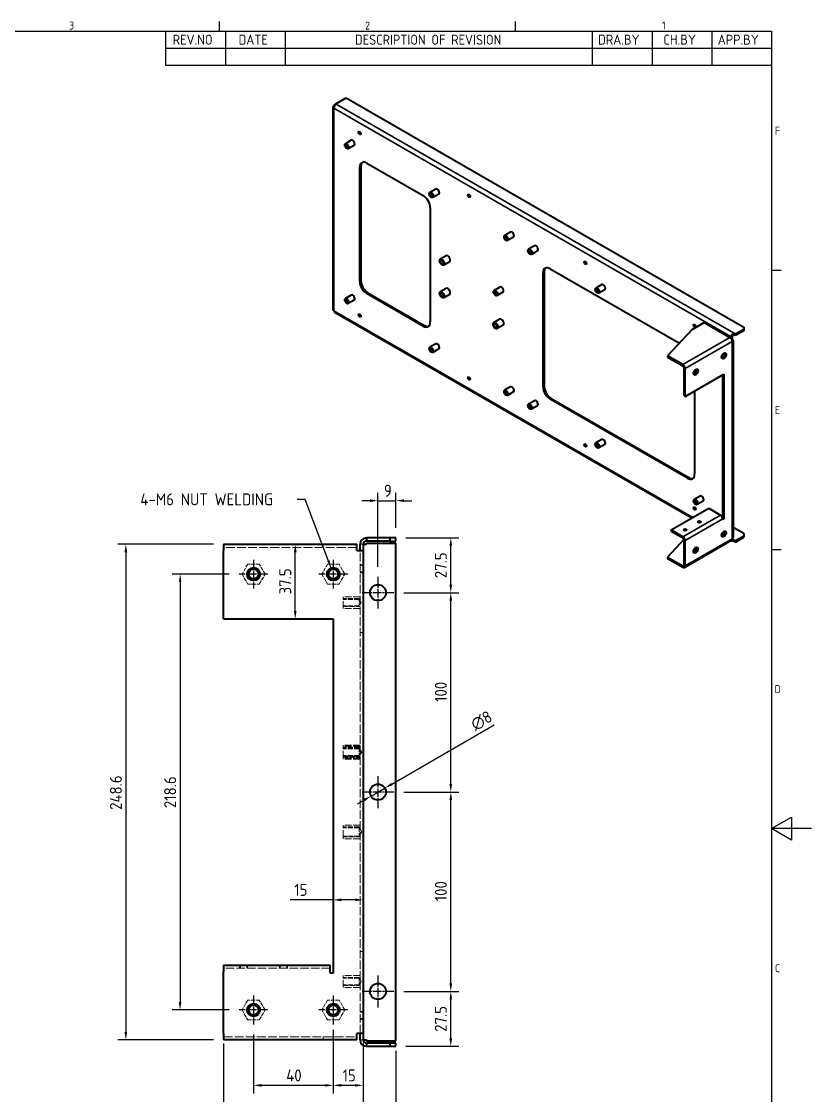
# Model space of a CAD drawing. Header units: millimetres. Extents: x 0 to 1188, y 0 to 840.
# Drawn here: x 792 to 1188, y 286 to 825 of the extents above; entities that cross this region are included whole.
import ezdxf

# ---------------------------------------------------------------- set-up
doc = ezdxf.new("R2010")
doc.units = ezdxf.units.MM
doc.header["$LTSCALE"] = 2
doc.linetypes.add('CHAIN', pattern=[0.3543, 0.2362, -0.0295, 0.0591, -0.0295])
doc.linetypes.add('DASHED', pattern=[0.2067, 0.1654, -0.0413])
doc.layers.get('0').update_dxf_attribs({"color": 3, "lineweight": 25})
for name, color, linetype, lineweight in [('가려진 것(ISO)', 2, 'DASHED', 18), ('가시적인 것(ISO)', 3, 'Continuous', 40), ('가시적인 좁은 것(ISO)', 3, 'Continuous', 35), ('경계(ISO)', 7, 'Continuous', 25), ('기호(ISO)', 5, 'Continuous', 25), ('중심 표식(ISO)', 1, 'Continuous', 25), ('치수(ISO)', 2, 'Continuous', 25)]:
    doc.layers.add(name, color=color, linetype=linetype, lineweight=lineweight)
doc.styles.add('ISO Proportiona M2B', font='isocp.shx')
doc.styles.add('문자 텍스트_PSTEK_POSCO', font='isocp.shx')
doc.styles.add('치수 텍스트_PSTEK_POSCO', font='isocp.shx')
doc.dimstyles.new('치수_PSTEK_POSCO', dxfattribs={"dimscale": 2, "dimtxt": 3, "dimasz": 2, "dimexe": 2, "dimexo": 2.5, "dimgap": 1, "dimtad": 1, "dimrnd": 1e-08, "dimdsep": 46, "dimtxsty": '치수 텍스트_PSTEK_POSCO', "dimcen": 0.09, "dimdle": 10, "dimclrd": 7, "dimclre": 7, "dimclrt": 2, "dimadec": 1, "dimazin": 2, "dimtfac": 1, "dimtmove": 0, "dimatfit": 3, "dimfxl": 0, "dimtolj": 1, "dimlwd": -1, "dimlwe": -1, "dimarcsym": 0})
doc.dimstyles.new('치수_PSTEK_POSCO$7', dxfattribs={"dimscale": 2, "dimtxt": 3, "dimasz": 2, "dimexe": 2, "dimexo": 2.5, "dimgap": 1, "dimtad": 1, "dimrnd": 1e-08, "dimdsep": 46, "dimtxsty": '치수 텍스트_PSTEK_POSCO', "dimcen": 0.09, "dimdle": 10, "dimclrd": 7, "dimclre": 7, "dimclrt": 2, "dimadec": 1, "dimazin": 2, "dimtfac": 1, "dimtmove": 0, "dimatfit": 3, "dimfxl": 0, "dimtolj": 1, "dimlwd": -1, "dimlwe": -1, "dimarcsym": 0})

# ---------------------------------------------------------------- blocks, each defined once
blk = doc.blocks.new('경계 Default Border')
at = {"layer": '경계(ISO)'}
for p, q in [((445.5, 410), (445.5, 412.4)), ((519.75, 410), (519.75, 412.4)), ((584, 350), (586.4, 350)), ((584, 280), (586.4, 280))]:
    blk.add_line(p, q, dxfattribs=at)
at = {"layer": '경계(ISO)', "flags": 128}
for points in [[(10, 10), (10, 410), (584, 410), (584, 10), (10, 10)], [(594, 210), (584, 210), (589, 212.89), (589, 207.11), (584, 210)]]:
    blk.add_lwpolyline(points, dxfattribs=at)
at = {"layer": '경계(ISO)', "color": 2, "char_height": 2, "attachment_point": 7, "style": '문자 텍스트_PSTEK_POSCO'}
for s, insert in [('3', (407.82, 410.38)), ('2', (482.04, 410.38)), ('1', (556.53, 410.4)), ('F', (584.83, 384)), ('E', (584.83, 313.98)), ('D', (584.72, 243.98)), ('C', (584.83, 173.98))]:
    blk.add_mtext(s, dxfattribs=dict(at, insert=insert))
blk = doc.blocks.new('*D46')
at = {"layer": 'Defpoints', "color": 0, "transparency": 16777216}
for p in [(900.88, 547.63), (871.3, 329.03), (900.88, 329.03)]:
    blk.add_point(p, dxfattribs=at)
at = {"layer": '치수(ISO)', "color": 7, "transparency": 16777216}
for p, q in [((895.88, 547.63), (867.3, 547.63)), ((871.3, 543.63), (871.3, 333.03)), ((895.88, 329.03), (867.3, 329.03))]:
    blk.add_line(p, q, dxfattribs=at)
for points in [[(870.64, 543.63), (871.97, 543.63), (871.3, 547.63)], [(870.64, 333.03), (871.97, 333.03), (871.3, 329.03)]]:
    blk.add_solid(points, dxfattribs=at)
at = {"layer": '치수(ISO)', "color": 2, "transparency": 16777216, "insert": (866.3, 430.3), "char_height": 6, "attachment_point": 4, "rotation": 90, "style": '치수 텍스트_PSTEK_POSCO'}
blk.add_mtext('\\A1;218.6', dxfattribs=at)
blk = doc.blocks.new('*D47')
at = {"layer": 'Defpoints', "color": 0, "transparency": 16777216}
for p in [(893.13, 562.63), (844.08, 314.03), (893.13, 314.03)]:
    blk.add_point(p, dxfattribs=at)
at = {"layer": '치수(ISO)', "color": 7, "transparency": 16777216}
for p, q in [((888.13, 562.63), (840.08, 562.63)), ((844.08, 558.63), (844.08, 318.03)), ((888.13, 314.03), (840.08, 314.03))]:
    blk.add_line(p, q, dxfattribs=at)
for points in [[(843.41, 558.63), (844.75, 558.63), (844.08, 562.63)], [(843.41, 318.03), (844.75, 318.03), (844.08, 314.03)]]:
    blk.add_solid(points, dxfattribs=at)
at = {"layer": '치수(ISO)', "color": 2, "transparency": 16777216, "insert": (839.08, 429.4), "char_height": 6, "attachment_point": 4, "rotation": 90, "style": '치수 텍스트_PSTEK_POSCO'}
blk.add_mtext('\\A1;248.6', dxfattribs=at)
blk = doc.blocks.new('*D48')
at = {"layer": 'Defpoints', "color": 0, "transparency": 16777216}
for p in [(948.13, 324.03), (963.13, 317.23), (948.13, 291.23)]:
    blk.add_point(p, dxfattribs=at)
at = {"layer": '치수(ISO)', "color": 7, "transparency": 16777216}
for p, q in [((948.13, 319.03), (948.13, 287.23)), ((963.13, 312.23), (963.13, 287.23)), ((959.13, 291.23), (952.13, 291.23))]:
    blk.add_line(p, q, dxfattribs=at)
for points in [[(952.13, 291.9), (952.13, 290.57), (948.13, 291.23)], [(959.13, 291.9), (959.13, 290.57), (963.13, 291.23)]]:
    blk.add_solid(points, dxfattribs=at)
at = {"layer": '치수(ISO)', "color": 2, "transparency": 16777216, "insert": (952.81, 296.23), "char_height": 6, "attachment_point": 4, "style": '치수 텍스트_PSTEK_POSCO'}
blk.add_mtext('\\A1;15', dxfattribs=at)
blk = doc.blocks.new('*D49')
at = {"layer": 'Defpoints', "color": 0, "transparency": 16777216}
for p in [(908.13, 321.78), (948.13, 321.78), (908.13, 291.23)]:
    blk.add_point(p, dxfattribs=at)
at = {"layer": '치수(ISO)', "color": 7, "transparency": 16777216}
for p, q in [((908.13, 316.78), (908.13, 287.23)), ((948.13, 316.78), (948.13, 287.23)), ((944.13, 291.23), (912.13, 291.23))]:
    blk.add_line(p, q, dxfattribs=at)
for points in [[(912.13, 291.9), (912.13, 290.57), (908.13, 291.23)], [(944.13, 291.9), (944.13, 290.57), (948.13, 291.23)]]:
    blk.add_solid(points, dxfattribs=at)
at = {"layer": '치수(ISO)', "color": 2, "transparency": 16777216, "insert": (924.53, 296.23), "char_height": 6, "attachment_point": 4, "style": '치수 텍스트_PSTEK_POSCO'}
blk.add_mtext('\\A1;40', dxfattribs=at)
blk = doc.blocks.new('*D50')
at = {"layer": 'Defpoints', "color": 0, "transparency": 16777216}
for p in [(893.13, 317.23), (963.13, 317.23), (893.13, 267.53)]:
    blk.add_point(p, dxfattribs=at)
at = {"layer": '치수(ISO)', "color": 7, "transparency": 16777216}
for p, q in [((893.13, 312.23), (893.13, 263.53)), ((963.13, 312.23), (963.13, 263.53)), ((959.13, 267.53), (897.13, 267.53))]:
    blk.add_line(p, q, dxfattribs=at)
for points in [[(897.13, 268.19), (897.13, 266.86), (893.13, 267.53)], [(959.13, 268.19), (959.13, 266.86), (963.13, 267.53)]]:
    blk.add_solid(points, dxfattribs=at)
at = {"layer": '치수(ISO)', "color": 2, "transparency": 16777216, "insert": (924.83, 272.53), "char_height": 6, "attachment_point": 4, "style": '치수 텍스트_PSTEK_POSCO'}
blk.add_mtext('\\A1;70', dxfattribs=at)
blk = doc.blocks.new('*D51')
at = {"layer": 'Defpoints', "color": 0, "transparency": 16777216}
for p in [(963.13, 314.03), (979.53, 313.56), (979.53, 267.53)]:
    blk.add_point(p, dxfattribs=at)
at = {"layer": '치수(ISO)', "color": 7, "transparency": 16777216}
for p, q in [((963.13, 309.03), (963.13, 263.53)), ((979.53, 308.56), (979.53, 263.53)), ((967.13, 267.53), (975.53, 267.53)), ((979.53, 267.53), (1002.12, 267.53))]:
    blk.add_line(p, q, dxfattribs=at)
for points in [[(967.13, 268.19), (967.13, 266.86), (963.13, 267.53)], [(975.53, 268.19), (975.53, 266.86), (979.53, 267.53)]]:
    blk.add_solid(points, dxfattribs=at)
at = {"layer": '치수(ISO)', "color": 2, "transparency": 16777216, "insert": (988.12, 272.53), "char_height": 6, "attachment_point": 4, "style": '치수 텍스트_PSTEK_POSCO'}
blk.add_mtext('\\A1;16.4', dxfattribs=at)
blk = doc.blocks.new('*D63')
at = {"layer": 'Defpoints', "color": 0, "transparency": 16777216}
for p in [(978.53, 338.33), (1007.07, 338.33), (979.53, 310.83)]:
    blk.add_point(p, dxfattribs=at)
at = {"layer": '치수(ISO)', "color": 7, "transparency": 16777216}
for p, q in [((983.53, 338.33), (1011.07, 338.33)), ((1007.07, 314.83), (1007.07, 334.33)), ((984.53, 310.83), (1011.07, 310.83))]:
    blk.add_line(p, q, dxfattribs=at)
for points in [[(1006.4, 334.33), (1007.73, 334.33), (1007.07, 338.33)], [(1006.4, 314.83), (1007.73, 314.83), (1007.07, 310.83)]]:
    blk.add_solid(points, dxfattribs=at)
at = {"layer": '치수(ISO)', "color": 2, "transparency": 16777216, "insert": (1002.07, 318.06), "char_height": 6, "attachment_point": 4, "rotation": 90, "style": '치수 텍스트_PSTEK_POSCO'}
blk.add_mtext('\\A1;27.5', dxfattribs=at)
blk = doc.blocks.new('*D64')
at = {"layer": 'Defpoints', "color": 0, "transparency": 16777216}
for p in [(978.53, 538.33), (1007.07, 538.33), (978.53, 438.33)]:
    blk.add_point(p, dxfattribs=at)
at = {"layer": '치수(ISO)', "color": 7, "transparency": 16777216}
for p, q in [((983.53, 538.33), (1011.07, 538.33)), ((1007.07, 442.33), (1007.07, 534.33)), ((983.53, 438.33), (1011.07, 438.33))]:
    blk.add_line(p, q, dxfattribs=at)
for points in [[(1006.4, 534.33), (1007.73, 534.33), (1007.07, 538.33)], [(1006.4, 442.33), (1007.73, 442.33), (1007.07, 438.33)]]:
    blk.add_solid(points, dxfattribs=at)
at = {"layer": '치수(ISO)', "color": 2, "transparency": 16777216, "insert": (1002.07, 483.55), "char_height": 6, "attachment_point": 4, "rotation": 90, "style": '치수 텍스트_PSTEK_POSCO'}
blk.add_mtext('\\A1;100', dxfattribs=at)
blk = doc.blocks.new('*D65')
at = {"layer": 'Defpoints', "color": 0, "transparency": 16777216}
for p in [(978.53, 438.33), (1007.07, 438.33), (978.53, 338.33)]:
    blk.add_point(p, dxfattribs=at)
at = {"layer": '치수(ISO)', "color": 7, "transparency": 16777216}
for p, q in [((983.53, 438.33), (1011.07, 438.33)), ((1007.07, 342.33), (1007.07, 434.33)), ((983.53, 338.33), (1011.07, 338.33))]:
    blk.add_line(p, q, dxfattribs=at)
for points in [[(1006.4, 434.33), (1007.73, 434.33), (1007.07, 438.33)], [(1006.4, 342.33), (1007.73, 342.33), (1007.07, 338.33)]]:
    blk.add_solid(points, dxfattribs=at)
at = {"layer": '치수(ISO)', "color": 2, "transparency": 16777216, "insert": (1002.07, 383.55), "char_height": 6, "attachment_point": 4, "rotation": 90, "style": '치수 텍스트_PSTEK_POSCO'}
blk.add_mtext('\\A1;100', dxfattribs=at)
blk = doc.blocks.new('*D66')
at = {"layer": 'Defpoints', "color": 0, "transparency": 16777216}
for p in [(979.53, 565.83), (1007.07, 565.83), (978.53, 538.33)]:
    blk.add_point(p, dxfattribs=at)
at = {"layer": '치수(ISO)', "color": 7, "transparency": 16777216}
for p, q in [((984.53, 565.83), (1011.07, 565.83)), ((1007.07, 542.33), (1007.07, 561.83)), ((983.53, 538.33), (1011.07, 538.33))]:
    blk.add_line(p, q, dxfattribs=at)
for points in [[(1006.4, 561.83), (1007.73, 561.83), (1007.07, 565.83)], [(1006.4, 542.33), (1007.73, 542.33), (1007.07, 538.33)]]:
    blk.add_solid(points, dxfattribs=at)
at = {"layer": '치수(ISO)', "color": 2, "transparency": 16777216, "insert": (1002.07, 545.58), "char_height": 6, "attachment_point": 4, "rotation": 90, "style": '치수 텍스트_PSTEK_POSCO'}
blk.add_mtext('\\A1;27.5', dxfattribs=at)
blk = doc.blocks.new('*D67')
at = {"layer": 'Defpoints', "color": 0, "transparency": 16777216}
for p in [(979.53, 584.47), (979.53, 565.83), (970.53, 546.33)]:
    blk.add_point(p, dxfattribs=at)
at = {"layer": '치수(ISO)', "color": 7, "transparency": 16777216}
for p, q in [((970.53, 551.33), (970.53, 588.47)), ((979.53, 570.83), (979.53, 588.47)), ((966.53, 584.47), (962.53, 584.47)), ((970.53, 584.47), (979.53, 584.47)), ((983.53, 584.47), (987.53, 584.47))]:
    blk.add_line(p, q, dxfattribs=at)
for points in [[(966.53, 585.14), (966.53, 583.81), (970.53, 584.47)], [(983.53, 585.14), (983.53, 583.81), (979.53, 584.47)]]:
    blk.add_solid(points, dxfattribs=at)
at = {"layer": '치수(ISO)', "color": 2, "transparency": 16777216, "insert": (973.5, 589.47), "char_height": 6, "attachment_point": 4, "style": '치수 텍스트_PSTEK_POSCO'}
blk.add_mtext('\\A1;9', dxfattribs=at)
blk = doc.blocks.new('*D68')
at = {"layer": 'Defpoints', "color": 0, "transparency": 16777216}
for p in [(967.07, 436.33), (974, 440.33)]:
    blk.add_point(p, dxfattribs=at)
at = {"layer": '치수(ISO)', "color": 7, "transparency": 16777216}
for p, q in [((977.46, 442.33), (1028.88, 472.02)), ((967.07, 436.33), (974, 440.33)), ((963.6, 434.33), (960.14, 432.33))]:
    blk.add_line(p, q, dxfattribs=at)
for points in [[(977.13, 442.91), (977.79, 441.75), (974, 440.33)], [(963.27, 434.91), (963.94, 433.75), (967.07, 436.33)]]:
    blk.add_solid(points, dxfattribs=at)
at = {"layer": '치수(ISO)', "color": 2, "transparency": 16777216, "insert": (1017.9, 471.45), "char_height": 6, "attachment_point": 4, "rotation": 30, "style": '치수 텍스트_PSTEK_POSCO'}
blk.add_mtext('\\A1;∅8', dxfattribs=at)
blk = doc.blocks.new('*D69')
at = {"layer": 'Defpoints', "color": 0, "transparency": 16777216}
for p in [(893.13, 314.03), (979.53, 310.83), (979.53, 247.44)]:
    blk.add_point(p, dxfattribs=at)
at = {"layer": '치수(ISO)', "color": 7, "transparency": 16777216}
for p, q in [((893.13, 309.03), (893.13, 243.44)), ((979.53, 305.83), (979.53, 243.44)), ((897.13, 247.44), (975.53, 247.44))]:
    blk.add_line(p, q, dxfattribs=at)
for points in [[(897.13, 248.11), (897.13, 246.78), (893.13, 247.44)], [(975.53, 248.11), (975.53, 246.78), (979.53, 247.44)]]:
    blk.add_solid(points, dxfattribs=at)
at = {"layer": '치수(ISO)', "color": 2, "transparency": 16777216, "insert": (929.73, 252.44), "char_height": 6, "attachment_point": 4, "style": '치수 텍스트_PSTEK_POSCO'}
blk.add_mtext('\\A1;86.4', dxfattribs=at)
blk = doc.blocks.new('*D70')
at = {"layer": 'Defpoints', "color": 0, "transparency": 16777216}
for p in [(963.13, 384.27), (948.13, 381.42), (963.13, 381.42)]:
    blk.add_point(p, dxfattribs=at)
at = {"layer": '치수(ISO)', "color": 7, "transparency": 16777216}
for p, q in [((948.13, 384.27), (926.57, 384.27)), ((959.13, 384.27), (952.13, 384.27))]:
    blk.add_line(p, q, dxfattribs=at)
for points in [[(952.13, 384.93), (952.13, 383.6), (948.13, 384.27)], [(959.13, 384.93), (959.13, 383.6), (963.13, 384.27)]]:
    blk.add_solid(points, dxfattribs=at)
at = {"layer": '치수(ISO)', "color": 2, "transparency": 16777216, "insert": (928.57, 389.27), "char_height": 6, "attachment_point": 4, "style": '치수 텍스트_PSTEK_POSCO'}
blk.add_mtext('\\A1;15', dxfattribs=at)
blk = doc.blocks.new('*D71')
at = {"layer": 'Defpoints', "color": 0, "transparency": 16777216}
for p in [(929.04, 562.63), (929.04, 562.63), (929.04, 525.13)]:
    blk.add_point(p, dxfattribs=at)
at = {"layer": '치수(ISO)', "color": 7, "transparency": 16777216}
blk.add_line((929.04, 529.13), (929.04, 558.63), dxfattribs=at)
for points in [[(928.38, 558.63), (929.71, 558.63), (929.04, 562.63)], [(928.38, 529.13), (929.71, 529.13), (929.04, 525.13)]]:
    blk.add_solid(points, dxfattribs=at)
at = {"layer": '치수(ISO)', "color": 2, "transparency": 16777216, "insert": (924.04, 537.45), "char_height": 6, "attachment_point": 4, "rotation": 90, "style": '치수 텍스트_PSTEK_POSCO'}
blk.add_mtext('\\A1;37.5', dxfattribs=at)

msp = doc.modelspace()

# ---------------------------------------------------------------- linework, layer by layer
at = {"layer": '가려진 것(ISO)', "ltscale": 13.46557}
for p, q in [((959.932, 561.028), (893.132, 561.028)), ((893.132, 315.628), (959.932, 315.628))]:
    msp.add_line(p, q, dxfattribs=at)
at = {"layer": '가려진 것(ISO)', "ltscale": 1.523657}
for p, q in [((943.132, 561.028), (943.132, 562.628)), ((963.132, 562.628), (961.532, 562.628)), ((963.132, 552.328), (961.532, 552.328)), ((963.132, 551.949), (961.532, 551.949)), ((963.132, 548.707), (961.532, 548.707)), ((961.532, 548.328), (963.132, 548.328)), ((961.532, 518.328), (963.132, 518.328)), ((961.532, 358.328), (963.132, 358.328)), ((901.132, 351.528), (901.132, 349.928)), ((901.511, 349.928), (901.511, 351.528)), ((904.753, 349.928), (904.753, 351.528)), ((905.132, 349.928), (905.132, 351.528)), ((921.132, 351.528), (921.132, 349.928)), ((921.511, 349.928), (921.511, 351.528)), ((924.753, 349.928), (924.753, 351.528)), ((925.132, 349.928), (925.132, 351.528)), ((963.132, 328.328), (961.532, 328.328)), ((963.132, 327.949), (961.532, 327.949)), ((963.132, 324.707), (961.532, 324.707)), ((961.532, 324.328), (963.132, 324.328)), ((943.132, 314.028), (943.132, 315.628)), ((963.132, 314.028), (961.532, 314.028))]:
    msp.add_line(p, q, dxfattribs=at)
at = {"layer": '가려진 것(ISO)', "ltscale": 13.019405}
msp.add_line((961.532, 317.228), (961.532, 559.428), dxfattribs=at)
at = {"layer": '가려진 것(ISO)', "ltscale": 5.498285}
for p, q in [((905.245, 552.628), (902.359, 547.628)), ((911.019, 552.628), (905.245, 552.628)), ((913.906, 547.628), (911.019, 552.628)), ((945.245, 552.628), (942.359, 547.628)), ((951.019, 552.628), (945.245, 552.628)), ((953.906, 547.628), (951.019, 552.628)), ((902.359, 547.628), (905.245, 542.628)), ((911.019, 542.628), (913.906, 547.628)), ((942.359, 547.628), (945.245, 542.628)), ((951.019, 542.628), (953.906, 547.628)), ((905.245, 542.628), (911.019, 542.628)), ((945.245, 542.628), (951.019, 542.628)), ((905.245, 334.028), (902.359, 329.028)), ((911.019, 334.028), (905.245, 334.028)), ((913.906, 329.028), (911.019, 334.028)), ((945.245, 334.028), (942.359, 329.028)), ((951.019, 334.028), (945.245, 334.028)), ((953.906, 329.028), (951.019, 334.028)), ((902.359, 329.028), (905.245, 324.028)), ((911.019, 324.028), (913.906, 329.028)), ((942.359, 329.028), (945.245, 324.028)), ((951.019, 324.028), (953.906, 329.028)), ((905.245, 324.028), (911.019, 324.028)), ((945.245, 324.028), (951.019, 324.028))]:
    msp.add_line(p, q, dxfattribs=at)
at = {"layer": '가려진 것(ISO)', "ltscale": 11.209118}
for p, q in [((953.132, 530.378), (953.132, 536.278)), ((953.132, 455.378), (953.132, 461.278)), ((953.132, 340.378), (953.132, 346.278))]:
    msp.add_line(p, q, dxfattribs=at)
at = {"layer": '가려진 것(ISO)', "ltscale": 10.159652}
for p, q in [((961.532, 536.278), (953.132, 536.278)), ((961.532, 530.378), (953.132, 530.378)), ((961.532, 461.778), (953.132, 461.778)), ((961.532, 461.278), (953.132, 461.278)), ((961.532, 455.378), (953.132, 455.378)), ((961.532, 454.878), (953.132, 454.878)), ((961.532, 421.778), (953.132, 421.778)), ((961.532, 414.878), (953.132, 414.878)), ((961.532, 346.278), (953.132, 346.278)), ((961.532, 340.378), (953.132, 340.378))]:
    msp.add_line(p, q, dxfattribs=at)
at = {"layer": '가려진 것(ISO)', "ltscale": 7.618686}
for p, q in [((961.132, 535.328), (953.132, 535.328)), ((961.132, 534.949), (953.132, 534.949)), ((961.132, 531.707), (953.132, 531.707)), ((953.132, 531.328), (961.132, 531.328)), ((961.132, 460.828), (953.132, 460.828)), ((961.132, 460.395), (953.132, 460.395)), ((961.132, 460.328), (953.132, 460.328)), ((961.132, 459.949), (953.132, 459.949)), ((961.132, 456.707), (953.132, 456.707)), ((953.132, 456.328), (961.132, 456.328)), ((961.132, 456.261), (953.132, 456.261)), ((953.132, 455.828), (961.132, 455.828)), ((961.132, 420.828), (953.132, 420.828)), ((961.132, 420.395), (953.132, 420.395)), ((961.132, 416.261), (953.132, 416.261)), ((953.132, 415.828), (961.132, 415.828)), ((961.132, 345.328), (953.132, 345.328)), ((961.132, 344.949), (953.132, 344.949)), ((961.132, 341.707), (953.132, 341.707)), ((953.132, 341.328), (961.132, 341.328))]:
    msp.add_line(p, q, dxfattribs=at)
at = {"layer": '가려진 것(ISO)', "ltscale": 5.983681}
for p, q in [((961.132, 535.328), (961.132, 531.328)), ((961.132, 460.328), (961.132, 456.328)), ((961.132, 345.328), (961.132, 341.328))]:
    msp.add_line(p, q, dxfattribs=at)
at = {"layer": '가려진 것(ISO)', "ltscale": 1.800898}
for p, q in [((962.106, 533.328), (961.132, 534.949)), ((962.106, 533.328), (961.132, 531.707)), ((962.106, 458.328), (961.132, 459.949)), ((962.106, 458.328), (961.132, 456.707)), ((962.106, 343.328), (961.132, 344.949)), ((962.106, 343.328), (961.132, 341.707))]:
    msp.add_line(p, q, dxfattribs=at)
at = {"layer": '가려진 것(ISO)', "ltscale": 1.7909}
for p, q in [((953.132, 461.278), (953.132, 461.778)), ((953.132, 454.878), (953.132, 455.378))]:
    msp.add_line(p, q, dxfattribs=at)
at = {"layer": '가려진 것(ISO)', "ltscale": 1.531993}
for p, q in [((961.132, 460.828), (961.132, 460.328)), ((961.132, 456.328), (961.132, 455.828))]:
    msp.add_line(p, q, dxfattribs=at)
at = {"layer": '가려진 것(ISO)', "ltscale": 2.296422}
for p, q in [((962.374, 458.328), (961.132, 460.395)), ((962.374, 458.328), (961.132, 456.261)), ((962.374, 418.328), (961.132, 420.395)), ((962.374, 418.328), (961.132, 416.261))]:
    msp.add_line(p, q, dxfattribs=at)
at = {"layer": '가려진 것(ISO)', "ltscale": 13.108968}
msp.add_line((953.132, 414.878), (953.132, 421.778), dxfattribs=at)
at = {"layer": '가려진 것(ISO)', "ltscale": 7.479626}
msp.add_line((961.132, 420.828), (961.132, 415.828), dxfattribs=at)
at = {"layer": '가려진 것(ISO)', "ltscale": 12.917272}
msp.add_line((946.532, 349.928), (893.132, 349.928), dxfattribs=at)
at = {"layer": '가시적인 것(ISO)'}
for p, q in [((947.937, 782.022), (947.937, 680.401)), ((949.371, 783.421), (948.406, 782.865)), ((948.822, 782.625), (948.406, 782.865)), ((948.406, 782.865), (948.406, 782.673)), ((948.735, 782.483), (948.406, 782.673)), ((949.371, 783.425), (954.604, 786.438)), ((949.537, 783.33), (949.371, 783.425)), ((949.371, 783.22), (949.371, 783.425)), ((954.604, 786.438), (1154.103, 671.555)), ((957.145, 765.215), (954.175, 763.505)), ((958.617, 762.658), (955.647, 760.948)), ((961.416, 694.453), (961.416, 751.681)), ((961.982, 752.007), (961.982, 694.779)), ((964.952, 753.733), (993.236, 737.445)), ((999.571, 740.783), (996.601, 739.073)), ((1001.043, 738.227), (998.073, 736.517)), ((996.772, 731.322), (996.772, 674.093)), ((1037.048, 719.202), (1034.078, 717.492)), ((1038.52, 716.645), (1035.55, 714.935)), ((1049.069, 712.279), (1046.099, 710.569)), ((1004.75, 707.288), (1001.78, 705.578)), ((1050.541, 709.723), (1047.571, 708.013)), ((1006.471, 704.298), (1003.501, 702.588)), ((1056.876, 700.798), (1121.7, 663.468)), ((1053.34, 641.518), (1053.34, 698.746)), ((1053.906, 699.072), (1053.906, 641.843)), ((1004.75, 690.937), (1001.78, 689.227)), ((1031.744, 691.598), (1028.775, 689.888)), ((1082.833, 692.836), (1079.863, 691.126)), ((1084.305, 690.279), (1081.335, 688.569)), ((957.145, 687.548), (954.175, 685.838)), ((958.617, 684.992), (955.647, 683.281)), ((993.236, 672.042), (964.952, 688.329)), ((965.517, 688.655), (993.802, 672.367)), ((1006.471, 687.947), (1003.501, 686.237)), ((1033.217, 689.041), (1030.247, 687.331)), ((948.738, 679.014), (1127.947, 575.815)), ((1031.62, 675.463), (1028.65, 673.753)), ((1128.152, 670.369), (1134.092, 673.789)), ((1134.092, 673.789), (1147.103, 666.297)), ((1033.341, 672.474), (1030.371, 670.764)), ((1128.152, 670.369), (1115.778, 657.135)), ((1148.8, 668.582), (1149.931, 667.931)), ((1148.8, 668.582), (1148.8, 667.928)), ((1154.103, 670.333), (1149.931, 667.931)), ((1154.103, 669.679), (1149.931, 667.276)), ((1154.103, 671.555), (1154.103, 670.333)), ((1154.103, 670.333), (1154.103, 669.679)), ((999.571, 663.116), (996.601, 661.406)), ((1147.668, 665.796), (1147.668, 666.622)), ((1147.904, 665.45), (1148.234, 665.64)), ((1148.234, 666.948), (1148.234, 665.64)), ((1148.703, 664.989), (1148.703, 565.984)), ((1149.931, 667.276), (1148.8, 667.928)), ((1149.931, 667.931), (1149.931, 667.276)), ((1001.043, 660.56), (998.073, 658.85)), ((1115.778, 657.135), (1115.778, 656.481)), ((1123.485, 652.696), (1115.778, 657.135)), ((1115.778, 656.481), (1123.485, 652.042)), ((1124.051, 637.042), (1124.051, 651.063)), ((1124.617, 636.716), (1124.617, 650.737)), ((1124.617, 636.716), (1144.062, 647.914)), ((1143.496, 575.641), (1143.496, 647.588)), ((1144.062, 647.914), (1144.062, 575.316)), ((1037.048, 641.535), (1034.078, 639.825)), ((1038.52, 638.978), (1035.55, 637.268)), ((1057.441, 635.72), (1126.384, 596.018)), ((1124.051, 637.042), (1124.617, 636.716)), ((1129.354, 639.444), (1129.354, 597.744)), ((1049.069, 634.612), (1046.099, 632.902)), ((1050.541, 632.056), (1047.571, 630.346)), ((1125.819, 595.692), (1056.876, 635.394)), ((1082.833, 615.169), (1079.863, 613.459)), ((1084.305, 612.612), (1081.335, 610.902)), ((1132.154, 586.767), (1129.184, 585.057)), ((1133.626, 584.211), (1130.656, 582.5)), ((1117.545, 569.825), (1136.425, 580.697)), ((1136.425, 580.697), (1142.365, 577.276)), ((1131.607, 573.707), (1132.018, 573.47)), ((1143.468, 575.625), (1143.496, 575.641)), ((1143.496, 575.641), (1144.062, 575.316)), ((1143.496, 574.99), (1143.496, 575.317)), ((1144.062, 575.316), (1143.496, 574.99)), ((1154.103, 567.971), (1148.703, 571.081)), ((976.532, 565.828), (964.732, 565.828)), ((964.732, 565.828), (964.732, 564.228)), ((979.532, 565.828), (976.532, 565.828)), ((976.532, 565.828), (976.532, 564.228)), ((979.532, 564.228), (979.532, 565.828)), ((1123.485, 566.404), (1117.545, 569.825)), ((1117.545, 569.171), (1117.545, 569.825)), ((1117.545, 569.171), (1123.485, 565.75)), ((1154.103, 566.75), (1149.931, 564.347)), ((1149.931, 563.693), (1154.103, 566.096)), ((1154.103, 567.971), (1154.103, 566.75)), ((1154.103, 566.75), (1154.103, 566.096)), ((893.132, 562.628), (959.932, 562.628)), ((893.132, 562.628), (893.132, 559.428)), ((959.932, 559.428), (959.932, 562.628)), ((961.532, 559.428), (961.532, 562.628)), ((963.132, 562.628), (963.132, 559.428)), ((963.132, 562.628), (964.732, 562.628)), ((976.532, 564.228), (964.732, 564.228)), ((964.732, 563.096), (979.532, 563.096)), ((964.732, 562.628), (964.732, 563.096)), ((976.532, 564.228), (979.532, 564.228)), ((979.532, 313.559), (979.532, 563.096)), ((1124.024, 564.986), (1115.778, 556.168)), ((1124.051, 552.058), (1124.051, 564.77)), ((1124.284, 550.997), (1147.901, 564.597)), ((1124.617, 551.732), (1124.617, 564.445)), ((1147.664, 564.461), (1148.001, 564.266)), ((1148.234, 565.332), (1148.234, 565.327)), ((1148.8, 564.999), (1149.931, 564.347)), ((1148.8, 564.345), (1148.8, 564.999)), ((1149.931, 563.693), (1148.8, 564.345)), ((1149.931, 564.347), (1149.931, 563.693)), ((893.132, 525.128), (893.132, 559.428)), ((959.932, 559.428), (963.132, 559.428)), ((963.132, 559.428), (963.132, 317.228)), ((1115.778, 556.168), (1115.778, 555.514)), ((1115.778, 556.168), (1123.485, 551.729)), ((1115.778, 555.514), (1123.485, 551.075)), ((893.132, 525.128), (948.132, 525.128)), ((948.132, 525.128), (948.132, 347.528)), ((893.132, 351.528), (946.532, 351.528)), ((893.132, 351.528), (893.132, 348.328)), ((946.532, 348.328), (946.532, 351.528)), ((893.132, 317.228), (893.132, 348.328)), ((946.532, 347.528), (946.532, 348.328)), ((948.132, 347.528), (946.532, 347.528)), ((893.132, 317.228), (893.132, 314.028)), ((959.932, 314.028), (893.132, 314.028)), ((959.932, 314.028), (959.932, 317.228)), ((963.132, 317.228), (959.932, 317.228)), ((961.532, 314.028), (961.532, 317.228)), ((963.132, 317.228), (963.132, 314.028)), ((963.132, 314.028), (964.732, 314.028)), ((964.732, 314.028), (964.732, 313.559)), ((964.732, 313.559), (979.532, 313.559)), ((976.532, 312.428), (964.732, 312.428)), ((964.732, 312.428), (964.732, 310.828)), ((979.532, 312.428), (976.532, 312.428)), ((976.532, 312.428), (976.532, 310.828)), ((979.532, 310.828), (979.532, 312.428)), ((964.732, 310.828), (976.532, 310.828)), ((976.532, 310.828), (979.532, 310.828))]:
    msp.add_line(p, q, dxfattribs=at)
for centre, radius in [((908.132, 547.628), 3.25), ((908.132, 547.628), 2.458), ((948.132, 547.628), 3.25), ((948.132, 547.628), 2.458), ((970.532, 538.328), 4), ((970.532, 438.328), 4), ((970.532, 338.328), 4), ((908.132, 329.028), 3.25), ((908.132, 329.028), 2.458), ((948.132, 329.028), 3.25), ((948.132, 329.028), 2.458)]:
    msp.add_circle(centre, radius, dxfattribs=at)
for centre, radius, start, end in [((964.732, 562.628), 3.2, 90, 180), ((964.732, 562.628), 1.6, 90, 180), ((964.732, 314.028), 3.2, 180, 270), ((964.732, 314.028), 1.6, 180, 270)]:
    msp.add_arc(centre, radius, start, end, dxfattribs=at)
for centre, major_axis, ratio, start_param, end_param in [((949.537, 782.022), (-1.6, 0), 0.5758617, 5.4977871, 7.0685835), ((949.537, 782.022), (0.798, 1.387), 0.5780931, 0.7834645, 2.3542608), ((957.881, 763.937), (-0.736, 1.278), 0.5780931, 3.1415927, 6.2831853), ((961.982, 769.176), (0.404, -0.702), 0.5780931, 3.912241, 5.512537), ((964.952, 749.645), (-2.495, 4.333), 0.5780931, 5.4997209, 7.0705172), ((965.517, 749.971), (-2.495, 4.333), 0.5780931, 0.1131603, 0.7873319), ((1000.307, 739.505), (-0.736, 1.278), 0.5780931, 3.1415927, 6.2831853), ((993.236, 733.358), (2.495, -4.333), 0.5780931, 0.7873319, 2.3581282), ((1016.783, 737.618), (0.404, -0.702), 0.5780931, 3.912241, 5.512537), ((1037.784, 717.924), (-0.736, 1.278), 0.5780931, 3.1415927, 6.2831853), ((1049.805, 711.001), (-0.736, 1.278), 0.5780931, 3.1415927, 6.2831853), ((1005.61, 705.793), (-0.861, 1.495), 0.5780931, 3.1415927, 6.2831853), ((1056.876, 696.71), (-2.495, 4.333), 0.5780931, 5.4997209, 7.0705172), ((1057.441, 697.036), (-2.495, 4.333), 0.5780931, 0.1131603, 0.7873319), ((1075.119, 704.024), (0.404, -0.702), 0.5780931, 3.912241, 5.512537), ((964.952, 692.417), (-2.495, 4.333), 0.5780931, 0.7873319, 2.3581282), ((965.517, 692.743), (2.495, -4.333), 0.5780931, 3.9289245, 5.4997209), ((1005.61, 689.442), (-0.861, 1.495), 0.5780931, 3.1415927, 6.2831853), ((1032.481, 690.32), (-0.736, 1.278), 0.5780931, 3.1415927, 6.2831853), ((1083.569, 691.558), (-0.736, 1.278), 0.5780931, 3.1415927, 6.2831853), ((957.881, 686.27), (-0.736, 1.278), 0.5780931, 3.1415927, 6.2831853), ((949.537, 680.401), (-1.6, 0), 0.5758617, 0, 0.7853982), ((949.537, 680.401), (-0.798, -1.387), 0.5780931, 5.4958534, 6.2831853), ((961.982, 677.61), (0.404, -0.702), 0.5780931, 3.912241, 5.512537), ((993.236, 676.129), (2.495, -4.333), 0.5780931, 5.4997209, 7.0705172), ((1032.481, 673.969), (-0.861, 1.495), 0.5780931, 3.1415927, 6.2831853), ((993.802, 676.455), (2.495, -4.333), 0.5780931, 5.4997209, 6.170025), ((1129.92, 672.467), (0.404, -0.702), 0.5780931, 3.912241, 5.512537), ((1148.8, 667.274), (0.798, 1.387), 0.5780931, 0.7834645, 2.3542608), ((1000.307, 661.838), (-0.736, 1.278), 0.5780931, 3.1415927, 6.2831853), ((1147.103, 664.989), (0.798, -1.387), 0.5780931, 0.7873319, 2.3581282), ((1148.8, 667.274), (-0.399, -0.693), 0.5780931, 3.9250571, 5.4958534), ((1147.103, 664.989), (1.6, 0), 0.5758617, 5.4977871, 7.0685835), ((1143.496, 657.437), (0.613, 1.065), 0.5780931, 3.1940279, 6.2307501), ((1143.496, 657.437), (-0.811, -1.408), 0.5780931, 0.3548427, 2.7867499), ((1123.485, 651.388), (-0.798, 1.387), 0.5780931, 3.9289245, 5.4997209), ((1123.485, 651.388), (0.399, -0.693), 0.5780931, 0.7873319, 2.3581282), ((1129.354, 649.293), (0.613, 1.065), 0.5780931, 3.1940279, 6.2307501), ((1129.354, 649.293), (-0.811, -1.408), 0.5780931, 0.3548427, 2.7867499), ((1016.783, 646.053), (0.404, -0.702), 0.5780931, 3.912241, 5.512537), ((1037.784, 640.257), (-0.736, 1.278), 0.5780931, 3.1415927, 6.2831853), ((1056.876, 639.482), (-2.495, 4.333), 0.5780931, 0.7873319, 2.3581282), ((1057.441, 639.807), (2.495, -4.333), 0.5780931, 3.9289245, 5.4997209), ((1049.805, 633.334), (-0.736, 1.278), 0.5780931, 3.1415927, 6.2831853), ((1083.569, 613.891), (-0.736, 1.278), 0.5780931, 3.1415927, 6.2831853), ((1075.119, 612.459), (0.404, -0.702), 0.5780931, 3.912241, 5.512537), ((1125.819, 599.78), (2.495, -4.333), 0.5780931, 5.4997209, 7.0705172), ((1126.384, 600.106), (2.495, -4.333), 0.5780931, 5.4997209, 6.170025), ((1132.89, 585.489), (-0.736, 1.278), 0.5780931, 3.1415927, 6.2831853), ((1129.92, 580.901), (0.404, -0.702), 0.5780931, 3.912241, 5.512537), ((1142.365, 575.968), (0.798, -1.387), 0.5780931, 0.7873319, 2.3581282), ((1131.688, 573.243), (-0.811, 0), 0.5758617, 3.9179017, 5.5068762), ((1123.485, 565.096), (-0.798, 1.387), 0.5780931, 3.9289245, 5.4997209), ((1123.485, 565.096), (0.399, -0.693), 0.5780931, 0.7873319, 2.3581282), ((1124.617, 569.171), (-0.81, 0), 0.5758617, 3.9179017, 5.5068762), ((1143.496, 568.079), (0.613, 1.065), 0.5780931, 3.1940279, 6.2307501), ((1143.496, 568.079), (-0.811, -1.408), 0.5780931, 0.3548427, 2.7867499), ((1147.103, 565.984), (1.6, 0), 0.5758617, 5.4977871, 6.2831853), ((1129.354, 559.935), (0.613, 1.065), 0.5780931, 3.1940279, 6.2307501), ((1129.354, 559.935), (-0.811, -1.408), 0.5780931, 0.3548427, 2.7867499), ((1148.8, 565.653), (-0.798, -1.387), 0.5780931, 5.9199382, 7.0666498), ((1147.103, 565.984), (0.798, -1.387), 0.5780931, 0, 0.7873319), ((1148.8, 565.653), (-0.399, -0.693), 0.5780931, 5.4958534, 7.0666498), ((1123.485, 552.383), (0.399, -0.693), 0.5780931, 5.4997209, 7.0705172), ((1123.485, 552.383), (0.798, -1.387), 0.5780931, 5.4997209, 7.0705172)]:
    msp.add_ellipse(centre, major_axis=major_axis, ratio=ratio, start_param=start_param, end_param=end_param, dxfattribs=at)
for centre, major_axis, ratio in [((961.416, 768.85), (0.404, -0.702), 0.5780931), ((954.911, 762.226), (0.736, -1.278), 0.5780931), ((954.911, 762.226), (0.404, -0.702), 0.5780931), ((997.337, 737.795), (0.736, -1.278), 0.5780931), ((997.337, 737.795), (0.404, -0.702), 0.5780931), ((1016.217, 737.292), (0.404, -0.702), 0.5780931), ((1034.814, 716.213), (0.736, -1.278), 0.5780931), ((1034.814, 716.213), (0.404, -0.702), 0.5780931), ((1002.641, 704.083), (0.861, -1.495), 0.5780931), ((1046.835, 709.291), (0.736, -1.278), 0.5780931), ((1046.835, 709.291), (0.404, -0.702), 0.5780931), ((1002.641, 704.083), (0.516, -0.896), 0.5780931), ((1074.553, 703.699), (0.404, -0.702), 0.5780931), ((1002.641, 687.732), (0.861, -1.495), 0.5780931), ((1029.511, 688.609), (0.736, -1.278), 0.5780931), ((1080.599, 689.847), (0.736, -1.278), 0.5780931), ((1080.599, 689.847), (0.404, -0.702), 0.5780931), ((954.911, 684.559), (0.736, -1.278), 0.5780931), ((954.911, 684.559), (0.404, -0.702), 0.5780931), ((1002.641, 687.732), (0.516, -0.896), 0.5780931), ((1029.511, 688.609), (0.404, -0.702), 0.5780931), ((961.416, 677.285), (0.404, -0.702), 0.5780931), ((1029.511, 672.258), (0.861, -1.495), 0.5780931), ((1029.511, 672.258), (0.516, -0.896), 0.5780931), ((1129.354, 672.141), (0.404, -0.702), 0.5780931), ((997.337, 660.128), (0.736, -1.278), 0.5780931), ((997.337, 660.128), (0.404, -0.702), 0.5780931), ((1144.062, 657.111), (-0.811, -1.408), 0.5780931), ((1016.217, 645.727), (0.404, -0.702), 0.5780931), ((1129.92, 648.967), (-0.811, -1.408), 0.5780931), ((1034.814, 638.546), (0.736, -1.278), 0.5780931), ((1034.814, 638.546), (0.404, -0.702), 0.5780931), ((1046.835, 631.624), (0.736, -1.278), 0.5780931), ((1046.835, 631.624), (0.404, -0.702), 0.5780931), ((1074.553, 612.133), (0.404, -0.702), 0.5780931), ((1080.599, 612.18), (0.736, -1.278), 0.5780931), ((1080.599, 612.18), (0.404, -0.702), 0.5780931), ((1129.92, 583.779), (0.736, -1.278), 0.5780931), ((1129.92, 583.779), (0.404, -0.702), 0.5780931), ((1129.354, 580.576), (0.404, -0.702), 0.5780931), ((1131.688, 573.897), (-0.81, 0), 0.5758617), ((1124.617, 569.825), (-0.81, 0), 0.5758617), ((1144.062, 567.753), (-0.811, -1.408), 0.5780931), ((1129.92, 559.609), (-0.811, -1.408), 0.5780931)]:
    msp.add_ellipse(centre, major_axis=major_axis, ratio=ratio, dxfattribs=at)
at = {"layer": '가시적인 좁은 것(ISO)'}
for p, q in [((948.406, 781.37), (948.406, 679.749)), ((1147.668, 666.622), (948.406, 781.37)), ((949.537, 783.33), (1148.8, 668.582)), ((961.416, 751.681), (961.982, 752.007)), ((1053.34, 698.746), (1053.906, 699.072)), ((961.416, 694.453), (961.982, 694.779)), ((964.952, 688.329), (965.517, 688.655)), ((948.406, 679.749), (1128.419, 576.086)), ((993.236, 672.042), (993.802, 672.367)), ((1123.485, 652.696), (1147.103, 666.297)), ((1148.234, 664.337), (1124.617, 650.737)), ((1148.234, 565.332), (1148.234, 664.337)), ((1123.485, 652.042), (1123.485, 652.696)), ((1124.617, 650.737), (1124.051, 651.063)), ((1053.34, 641.518), (1053.906, 641.843)), ((1056.876, 635.394), (1057.441, 635.72)), ((1125.819, 595.692), (1126.384, 596.018)), ((1123.485, 566.404), (1142.365, 577.276)), ((1143.496, 575.317), (1124.617, 564.445)), ((1123.485, 565.75), (1123.485, 566.404)), ((1124.617, 564.445), (1124.051, 564.77)), ((1124.617, 551.732), (1148.234, 565.332)), ((1148.234, 565.325), (1148.8, 564.999)), ((1123.485, 551.729), (1124.051, 552.055)), ((1123.485, 551.075), (1123.485, 551.729)), ((1124.051, 552.058), (1124.617, 551.732))]:
    msp.add_line(p, q, dxfattribs=at)
for centre in [(908.132, 547.628), (948.132, 547.628), (908.132, 329.028), (948.132, 329.028)]:
    msp.add_arc(centre, 3, 80, 350, dxfattribs=at)
at = {"layer": '기호(ISO)'}
for p, q in [((864, 820), (1168, 820)), ((864, 820), (864, 811.44)), ((894, 820), (894, 811.44)), ((924, 820), (924, 811.44)), ((1078, 820), (1078, 811.44)), ((1108, 820), (1108, 811.44)), ((1138, 820), (1138, 811.44)), ((1168, 820), (1168, 811.44)), ((864, 811.44), (1168, 811.44)), ((864, 811.44), (864, 802.88)), ((894, 811.44), (894, 802.88)), ((924, 811.44), (924, 802.88)), ((1078, 811.44), (1078, 802.88)), ((1108, 811.44), (1108, 802.88)), ((1138, 811.44), (1138, 802.88)), ((1168, 811.44), (1168, 802.88)), ((864, 802.88), (1168, 802.88))]:
    msp.add_line(p, q, dxfattribs=at)
at = {"layer": '중심 표식(ISO)', "linetype": 'CHAIN', "ltscale": 8.056153}
for p, q in [((908.132, 554.878), (908.132, 540.378)), ((948.132, 554.878), (948.132, 540.378)), ((915.382, 547.628), (900.882, 547.628)), ((955.382, 547.628), (940.882, 547.628)), ((908.132, 336.278), (908.132, 321.778)), ((948.132, 336.278), (948.132, 321.778)), ((915.382, 329.028), (900.882, 329.028)), ((955.382, 329.028), (940.882, 329.028))]:
    msp.add_line(p, q, dxfattribs=at)
at = {"layer": '중심 표식(ISO)', "linetype": 'CHAIN', "ltscale": 8.88956}
for p, q in [((970.532, 546.328), (970.532, 530.328)), ((978.532, 538.328), (962.532, 538.328)), ((970.532, 446.328), (970.532, 430.328)), ((978.532, 438.328), (962.532, 438.328)), ((970.532, 346.328), (970.532, 330.328)), ((978.532, 338.328), (962.532, 338.328))]:
    msp.add_line(p, q, dxfattribs=at)

# ---------------------------------------------------------------- block references
at = {"xscale": 2, "yscale": 2, "zscale": 2}
msp.add_blockref('경계 Default Border', (0, 0), dxfattribs=at)

# ---------------------------------------------------------------- texts
at = {"layer": '기호(ISO)', "color": 2, "char_height": 5, "attachment_point": 7, "style": 'ISO Proportiona M2B'}
for s, insert in [('REV.NO', (867.574, 813.166)), ('DATE', (900.628, 813.166)), ('DESCRIPTION OF REVISION', (959.014, 813.166)), ('DRA.BY', (1080.951, 813.166)), ('CH.BY', (1113.729, 813.166)), ('APP.BY', (1140.955, 813.166))]:
    msp.add_mtext(s, dxfattribs=dict(at, insert=insert))
at = {"layer": '기호(ISO)', "color": 2, "insert": (851.333, 585.131), "char_height": 6, "width": 76.6913, "attachment_point": 4, "style": '치수 텍스트_PSTEK_POSCO'}
msp.add_mtext('{\\fISOCP|b0|i0;\\H6.0000;4-M6 NUT WELDING}', dxfattribs=at)

# ---------------------------------------------------------------- dimensions: what is measured, and where the dimension line sits
at = {"layer": '치수(ISO)', "color": 7}
for base, p1, p2, angle, override, picture, middle in [((979.532, 584.474), (970.532, 546.328), (979.532, 565.828), 180, {"dimdec": 2, "dimtp": 0, "dimtm": 0, "dimtdec": 2, "dimtofl": 1, "dimatfit": 1}, '*D67', (975.032, 584.474)), ((1007.066, 565.828), (978.532, 538.328), (979.532, 565.828), 90, {"dimdec": 2, "dimtp": 0, "dimtm": 0, "dimtdec": 2, "dimtofl": 0, "dimatfit": 1}, '*D66', (1007.066, 552.078)), ((844.08, 314.028), (893.132, 562.628), (893.132, 314.028), 270, {"dimdec": 2, "dimtp": 0, "dimtm": 0, "dimtdec": 2, "dimtofl": 0, "dimatfit": 1}, '*D47', (844.08, 438.328)), ((929.044, 562.628), (929.044, 525.128), (929.044, 562.628), 270, {"dimdec": 2, "dimse1": 1, "dimse2": 1, "dimtp": 0, "dimtm": 0, "dimtdec": 2, "dimtofl": 0, "dimatfit": 1}, '*D71', (929.044, 543.878)), ((871.305, 329.028), (900.882, 547.628), (900.882, 329.028), 90, {"dimdec": 2, "dimtp": 0, "dimtm": 0, "dimtdec": 2, "dimtofl": 0, "dimatfit": 1}, '*D46', (871.305, 438.328)), ((1007.066, 538.328), (978.532, 438.328), (978.532, 538.328), 90, {"dimdec": 2, "dimtp": 0, "dimtm": 0, "dimtdec": 2, "dimtofl": 0, "dimatfit": 1}, '*D64', (1007.066, 488.348)), ((1007.066, 438.328), (978.532, 338.328), (978.532, 438.328), 90, {"dimdec": 2, "dimtp": 0, "dimtm": 0, "dimtdec": 2, "dimtofl": 0, "dimatfit": 1}, '*D65', (1007.066, 388.348)), ((963.132, 384.266), (948.132, 381.416), (963.132, 381.416), 180, {"dimdec": 2, "dimse1": 1, "dimse2": 1, "dimtp": 0, "dimtm": 0, "dimtdec": 2, "dimtofl": 0, "dimatfit": 2}, '*D70', (931.39, 384.266)), ((1007.066, 338.328), (979.532, 310.828), (978.532, 338.328), 90, {"dimdec": 2, "dimtp": 0, "dimtm": 0, "dimtdec": 2, "dimtofl": 0, "dimatfit": 1}, '*D63', (1007.066, 324.558)), ((948.132, 291.233), (963.132, 317.228), (948.132, 324.028), 180, {"dimdec": 2, "dimtp": 0, "dimtm": 0, "dimtdec": 2, "dimtofl": 0, "dimatfit": 1}, '*D48', (955.632, 291.233)), ((908.132, 291.233), (948.132, 321.778), (908.132, 321.778), 180, {"dimdec": 2, "dimtp": 0, "dimtm": 0, "dimtdec": 2, "dimtofl": 0, "dimatfit": 1}, '*D49', (928.132, 291.233)), ((893.132, 267.528), (963.132, 317.228), (893.132, 317.228), 180, {"dimdec": 2, "dimtp": 0, "dimtm": 0, "dimtdec": 2, "dimtofl": 0, "dimatfit": 1}, '*D50', (928.132, 267.528)), ((979.532, 267.528), (963.132, 314.028), (979.532, 313.559), 180, {"dimdec": 2, "dimtp": 0, "dimtm": 0, "dimtdec": 2, "dimtofl": 0, "dimatfit": 2}, '*D51', (994.125, 267.528))]:
    dim = msp.add_linear_dim(base=base, p1=p1, p2=p2, angle=angle, dimstyle='치수_PSTEK_POSCO', override=override, dxfattribs=at)
    dim.commit()
    dim.dimension.update_dxf_attribs({"geometry": picture, "text_midpoint": middle, "dimtype": 160})
dim = msp.add_diameter_dim_2p(p1=(967.068, 436.328), p2=(973.996, 440.328), dimstyle='치수_PSTEK_POSCO', override={"dimdec": 2, "dimlfac": 1, "dimtp": 0, "dimtm": 0, "dimtdec": 2, "dimatfit": 2}, dxfattribs=at)
dim.commit()
dim.dimension.update_dxf_attribs({"geometry": '*D68', "text_midpoint": (1023.773, 469.066), "dimtype": 163})
dim = msp.add_linear_dim(base=(979.532, 247.445), p1=(893.132, 314.028), p2=(979.532, 310.828), dimstyle='치수_PSTEK_POSCO', override={"dimdec": 2, "dimtp": 0, "dimtm": 0, "dimtdec": 2, "dimtofl": 0, "dimatfit": 1}, dxfattribs=at)
dim.commit()
dim.dimension.update_dxf_attribs({"geometry": '*D69', "text_midpoint": (936.332, 247.445), "dimtype": 160})

# ---------------------------------------------------------------- leaders
at = {"layer": '기호(ISO)', "color": 7, "annotation_type": 0, "has_hookline": 1, "hookline_direction": 1, "text_width": 74.83}
msp.add_leader([(947.056, 550.694), (934.025, 585.131), (930.025, 585.131)], dimstyle='치수_PSTEK_POSCO$7', override={"dimtad": 0}, dxfattribs=at)

doc.saveas('drawing.dxf')
